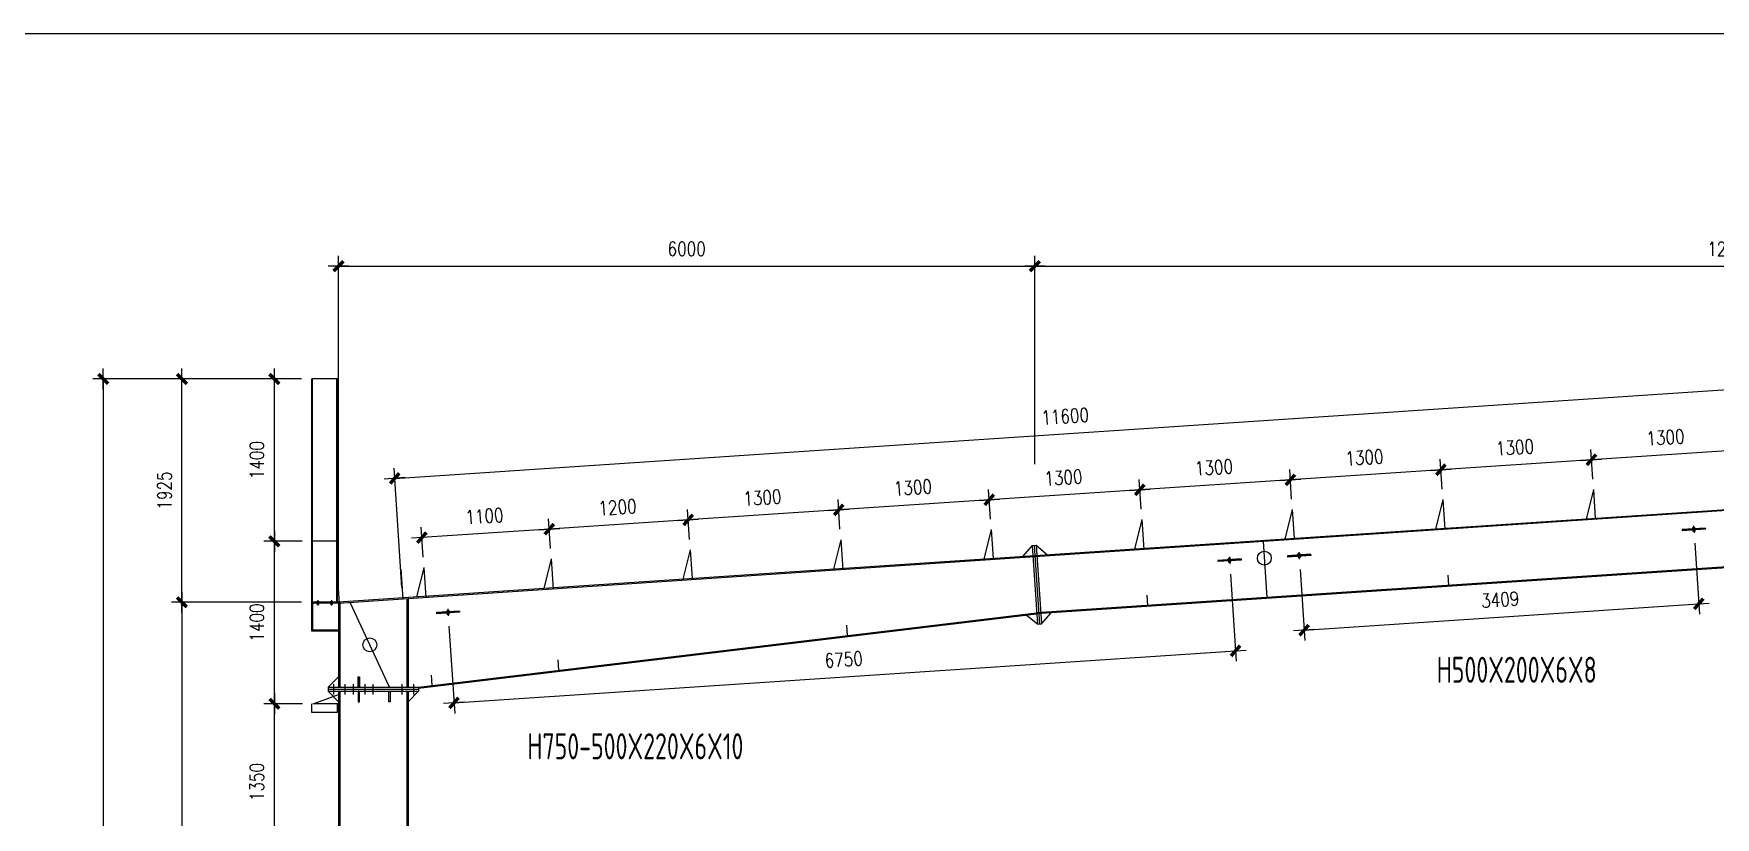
# Model space of a CAD drawing. Header units: millimetres. Extents: x 2451220 to 4527627, y -5186613 to -1639140.
# Drawn here: x 2483137 to 2497628, y -1664455 to -1657698 of the extents above; entities that cross this region are included whole.
import ezdxf

# ---------------------------------------------------------------- set-up
doc = ezdxf.new("R2010")
doc.units = ezdxf.units.MM
doc.header["$LTSCALE"] = 1000
doc.header["$PDMODE"] = 34
doc.styles.add('DIM_FONT', font='simplex.shx', dxfattribs={"width": 0.8, "bigfont": 'hztxt.shx'})
doc.styles.get("Standard").update_dxf_attribs({"font": 'txt', "bigfont": 'gbcbig.shx'})
doc.styles.add('TSSD_Label', font='Tssdeng.shx', dxfattribs={"width": 0.7, "bigfont": 'hztxt.shx'})
doc.dimstyles.get("Standard").update_dxf_attribs({"dimscale": 100, "dimtxt": 3.5, "dimasz": 1, "dimexe": 2.5, "dimexo": 3, "dimgap": 1.5, "dimtad": 1, "dimdec": 0, "dimzin": 0, "dimdsep": 46, "dimtxsty": 'Standard', "dimblk": 'ARCHTICK', "dimcen": 0.09, "dimadec": 0, "dimazin": 0, "dimtfac": 1, "dimtdec": 0, "dimtix": 1, "dimtmove": 2, "dimatfit": 3, "dimldrblk": 'ARCHTICK', "dimfxl": 1, "dimtolj": 1, "dimtzin": 0, "dimarcsym": 0})
doc.dimstyles.new('WGH(1)', dxfattribs={"dimscale": 1.2, "dimtxt": 100, "dimasz": 0.5, "dimexe": 75, "dimexo": 75, "dimgap": 75, "dimtad": 1, "dimdec": 0, "dimzin": 0, "dimdsep": 46, "dimtxsty": 'DIM_FONT', "dimblk1": '_DIMX', "dimblk2": '_DIMX', "dimsah": 1, "dimcen": 0.09, "dimclrd": 3, "dimclre": 3, "dimclrt": 7, "dimadec": 0, "dimazin": 0, "dimtfac": 1, "dimtdec": 0, "dimtix": 1, "dimtmove": 2, "dimatfit": 3, "dimldrblk": '_DIMX', "dimfxl": 1, "dimtolj": 1, "dimtzin": 0, "dimarcsym": 0})

# ---------------------------------------------------------------- blocks, each defined once
blk = doc.blocks.new('_DIMX')
blk.add_line((-150, 0), (150, 0))
at = {"const_width": 50}
blk.add_lwpolyline([(-70, -70), (70, 70)], dxfattribs=at)
blk = doc.blocks.new('*D1506')
at = {"color": 3, "lineweight": -2}
for p, q in [((2485444, -1662600), (2484325, -1662600)), ((2484415, -1662601), (2484415, -1672599)), ((2485674, -1672600), (2484325, -1672600))]:
    blk.add_line(p, q, dxfattribs=at)
at = {"layer": 'Defpoints', "color": 0}
for p in [(2485534, -1662600), (2484415, -1672600), (2485764, -1672600)]:
    blk.add_point(p, dxfattribs=at)
at = {"color": 3, "lineweight": -2, "xscale": 0.6, "yscale": 0.6, "zscale": 0.6}
for p, rotation in [((2484415, -1662600), 90), ((2484415, -1672600), 270)]:
    blk.add_blockref('_DIMX', p, dxfattribs=dict(at, rotation=rotation))
at = {"color": 7, "insert": (2484265, -1667600), "char_height": 120, "attachment_point": 5, "rotation": 90, "style": 'DIM_FONT'}
blk.add_mtext('\\A1;10000', dxfattribs=at)
blk = doc.blocks.new('*D273')
at = {"color": 3, "lineweight": -2}
for p, q in [((2485764, -1662510), (2485764, -1659613)), ((2485765, -1659703), (2491764, -1659703)), ((2491764, -1661410), (2491764, -1659613))]:
    blk.add_line(p, q, dxfattribs=at)
at = {"layer": 'Defpoints', "color": 0}
for p in [(2491764, -1659703), (2491764, -1661500), (2485764, -1662600)]:
    blk.add_point(p, dxfattribs=at)
at = {"color": 3, "lineweight": -2, "xscale": 0.6, "yscale": 0.6, "zscale": 0.6, "rotation": 180}
blk.add_blockref('_DIMX', (2485764, -1659703), dxfattribs=at)
at = {"color": 3, "lineweight": -2, "xscale": 0.6, "yscale": 0.6, "zscale": 0.6}
blk.add_blockref('_DIMX', (2491764, -1659703), dxfattribs=at)
at = {"color": 7, "insert": (2488764, -1659553), "char_height": 120, "attachment_point": 5, "style": 'DIM_FONT'}
blk.add_mtext('\\A1;6000', dxfattribs=at)
blk = doc.blocks.new('*D274')
at = {"color": 3, "lineweight": -2}
for p, q in [((2491764, -1661410), (2491764, -1659613)), ((2491765, -1659703), (2503764, -1659703)), ((2503764, -1660422), (2503764, -1659613))]:
    blk.add_line(p, q, dxfattribs=at)
at = {"layer": 'Defpoints', "color": 0}
for p in [(2503764, -1659703), (2503764, -1660512), (2491764, -1661500)]:
    blk.add_point(p, dxfattribs=at)
at = {"color": 3, "lineweight": -2, "xscale": 0.6, "yscale": 0.6, "zscale": 0.6, "rotation": 180}
blk.add_blockref('_DIMX', (2491764, -1659703), dxfattribs=at)
at = {"color": 3, "lineweight": -2, "xscale": 0.6, "yscale": 0.6, "zscale": 0.6}
blk.add_blockref('_DIMX', (2503764, -1659703), dxfattribs=at)
at = {"color": 7, "insert": (2497764, -1659553), "char_height": 120, "attachment_point": 5, "style": 'DIM_FONT'}
blk.add_mtext('\\A1;12000', dxfattribs=at)
blk = doc.blocks.new('*D1563')
at = {"color": 3, "lineweight": -2}
for p, q in [((2496571, -1661539), (2496554, -1661282)), ((2497856, -1661285), (2496560, -1661372)), ((2497868, -1661452), (2497851, -1661195))]:
    blk.add_line(p, q, dxfattribs=at)
at = {"layer": 'Defpoints', "color": 0}
for p in [(2496560, -1661372), (2497874, -1661542), (2496577, -1661629)]:
    blk.add_point(p, dxfattribs=at)
at = {"color": 3, "lineweight": -2, "xscale": 0.6, "yscale": 0.6, "zscale": 0.6}
for p, rotation in [((2496560, -1661372), 183.8140748236418), ((2497857, -1661285), 3.814074823641809)]:
    blk.add_blockref('_DIMX', p, dxfattribs=dict(at, rotation=rotation))
at = {"color": 7, "insert": (2497198, -1661179), "char_height": 120, "attachment_point": 5, "rotation": 3.8141, "style": 'DIM_FONT'}
blk.add_mtext('\\A1;1300', dxfattribs=at)
blk = doc.blocks.new('*D1564')
at = {"color": 3, "lineweight": -2}
for p, q in [((2496571, -1661539), (2496554, -1661282)), ((2495274, -1661625), (2495257, -1661368)), ((2496559, -1661372), (2495263, -1661458))]:
    blk.add_line(p, q, dxfattribs=at)
at = {"layer": 'Defpoints', "color": 0}
for p in [(2495263, -1661458), (2495280, -1661715), (2496577, -1661629)]:
    blk.add_point(p, dxfattribs=at)
at = {"color": 3, "lineweight": -2, "xscale": 0.6, "yscale": 0.6, "zscale": 0.6}
for p, rotation in [((2496560, -1661372), 3.814074823641809), ((2495263, -1661458), 183.8140748236418)]:
    blk.add_blockref('_DIMX', p, dxfattribs=dict(at, rotation=rotation))
at = {"color": 7, "insert": (2495901, -1661265), "char_height": 120, "attachment_point": 5, "rotation": 3.8141, "style": 'DIM_FONT'}
blk.add_mtext('\\A1;1300', dxfattribs=at)
blk = doc.blocks.new('*D1565')
at = {"color": 3, "lineweight": -2}
for p, q in [((2495274, -1661625), (2495257, -1661368)), ((2493977, -1661712), (2493960, -1661455)), ((2495262, -1661458), (2493966, -1661544))]:
    blk.add_line(p, q, dxfattribs=at)
at = {"layer": 'Defpoints', "color": 0}
for p in [(2493966, -1661545), (2495280, -1661715), (2493983, -1661801)]:
    blk.add_point(p, dxfattribs=at)
at = {"color": 3, "lineweight": -2, "xscale": 0.6, "yscale": 0.6, "zscale": 0.6}
for p, rotation in [((2495263, -1661458), 3.814074823641809), ((2493966, -1661545), 183.8140748236418)]:
    blk.add_blockref('_DIMX', p, dxfattribs=dict(at, rotation=rotation))
at = {"color": 7, "insert": (2494604, -1661352), "char_height": 120, "attachment_point": 5, "rotation": 3.8141, "style": 'DIM_FONT'}
blk.add_mtext('\\A1;1300', dxfattribs=at)
blk = doc.blocks.new('*D1566')
at = {"color": 3, "lineweight": -2}
for p, q in [((2492680, -1661798), (2492662, -1661541)), ((2493965, -1661545), (2492669, -1661631)), ((2493977, -1661712), (2493960, -1661455))]:
    blk.add_line(p, q, dxfattribs=at)
at = {"layer": 'Defpoints', "color": 0}
for p in [(2492668, -1661631), (2492686, -1661888), (2493983, -1661801)]:
    blk.add_point(p, dxfattribs=at)
at = {"color": 3, "lineweight": -2, "xscale": 0.6, "yscale": 0.6, "zscale": 0.6}
for p, rotation in [((2492668, -1661631), 183.8140748236418), ((2493966, -1661545), 3.814074823641809)]:
    blk.add_blockref('_DIMX', p, dxfattribs=dict(at, rotation=rotation))
at = {"color": 7, "insert": (2493307, -1661438), "char_height": 120, "attachment_point": 5, "rotation": 3.8141, "style": 'DIM_FONT'}
blk.add_mtext('\\A1;1300', dxfattribs=at)
blk = doc.blocks.new('*D1567')
at = {"color": 3, "lineweight": -2}
for p, q in [((2492680, -1661798), (2492662, -1661541)), ((2491382, -1661885), (2491365, -1661628)), ((2492668, -1661631), (2491372, -1661717))]:
    blk.add_line(p, q, dxfattribs=at)
at = {"layer": 'Defpoints', "color": 0}
for p in [(2491371, -1661717), (2492686, -1661888), (2491388, -1661974)]:
    blk.add_point(p, dxfattribs=at)
at = {"color": 3, "lineweight": -2, "xscale": 0.6, "yscale": 0.6, "zscale": 0.6}
for p, rotation in [((2492668, -1661631), 3.814074823641809), ((2491371, -1661717), 183.8140748236418)]:
    blk.add_blockref('_DIMX', p, dxfattribs=dict(at, rotation=rotation))
at = {"color": 7, "insert": (2492010, -1661525), "char_height": 120, "attachment_point": 5, "rotation": 3.8141, "style": 'DIM_FONT'}
blk.add_mtext('\\A1;1300', dxfattribs=at)
blk = doc.blocks.new('*D1568')
at = {"color": 3, "lineweight": -2}
for p, q in [((2490085, -1661971), (2490068, -1661714)), ((2491371, -1661718), (2490075, -1661804)), ((2491382, -1661885), (2491365, -1661628))]:
    blk.add_line(p, q, dxfattribs=at)
at = {"layer": 'Defpoints', "color": 0}
for p in [(2490074, -1661804), (2491388, -1661974), (2490091, -1662061)]:
    blk.add_point(p, dxfattribs=at)
at = {"color": 3, "lineweight": -2, "xscale": 0.6, "yscale": 0.6, "zscale": 0.6}
for p, rotation in [((2490074, -1661804), 183.8140748236418), ((2491371, -1661717), 3.814074823641809)]:
    blk.add_blockref('_DIMX', p, dxfattribs=dict(at, rotation=rotation))
at = {"color": 7, "insert": (2490713, -1661611), "char_height": 120, "attachment_point": 5, "rotation": 3.8141, "style": 'DIM_FONT'}
blk.add_mtext('\\A1;1300', dxfattribs=at)
blk = doc.blocks.new('*D1569')
at = {"color": 3, "lineweight": -2}
for p, q in [((2490085, -1661971), (2490068, -1661714)), ((2488788, -1662058), (2488771, -1661801)), ((2490074, -1661804), (2488778, -1661890))]:
    blk.add_line(p, q, dxfattribs=at)
at = {"layer": 'Defpoints', "color": 0}
for p in [(2488777, -1661890), (2488794, -1662147), (2490091, -1662061)]:
    blk.add_point(p, dxfattribs=at)
at = {"color": 3, "lineweight": -2, "xscale": 0.6, "yscale": 0.6, "zscale": 0.6}
for p, rotation in [((2490074, -1661804), 3.814074823641809), ((2488777, -1661890), 183.8140748236418)]:
    blk.add_blockref('_DIMX', p, dxfattribs=dict(at, rotation=rotation))
at = {"color": 7, "insert": (2489416, -1661698), "char_height": 120, "attachment_point": 5, "rotation": 3.8141, "style": 'DIM_FONT'}
blk.add_mtext('\\A1;1300', dxfattribs=at)
blk = doc.blocks.new('*D1570')
at = {"color": 3, "lineweight": -2}
for p, q in [((2487591, -1662137), (2487574, -1661880)), ((2488788, -1662058), (2488771, -1661801)), ((2488776, -1661890), (2487580, -1661970))]:
    blk.add_line(p, q, dxfattribs=at)
at = {"layer": 'Defpoints', "color": 0}
for p in [(2487580, -1661970), (2488794, -1662147), (2487597, -1662227)]:
    blk.add_point(p, dxfattribs=at)
at = {"color": 3, "lineweight": -2, "xscale": 0.6, "yscale": 0.6, "zscale": 0.6}
for p, rotation in [((2488777, -1661890), 3.814074823641809), ((2487580, -1661970), 183.8140748236418)]:
    blk.add_blockref('_DIMX', p, dxfattribs=dict(at, rotation=rotation))
at = {"color": 7, "insert": (2488168, -1661781), "char_height": 120, "attachment_point": 5, "rotation": 3.8141, "style": 'DIM_FONT'}
blk.add_mtext('\\A1;1200', dxfattribs=at)
blk = doc.blocks.new('*D1571')
at = {"color": 3, "lineweight": -2}
for p, q in [((2487591, -1662137), (2487574, -1661880)), ((2486493, -1662211), (2486476, -1661954)), ((2487579, -1661970), (2486483, -1662043))]:
    blk.add_line(p, q, dxfattribs=at)
at = {"layer": 'Defpoints', "color": 0}
for p in [(2486482, -1662043), (2486499, -1662300), (2487597, -1662227)]:
    blk.add_point(p, dxfattribs=at)
at = {"color": 3, "lineweight": -2, "xscale": 0.6, "yscale": 0.6, "zscale": 0.6}
for p, rotation in [((2486482, -1662043), 183.8140748236418), ((2487580, -1661970), 3.814074823641809)]:
    blk.add_blockref('_DIMX', p, dxfattribs=dict(at, rotation=rotation))
at = {"color": 7, "insert": (2487021, -1661857), "char_height": 120, "attachment_point": 5, "rotation": 3.8141, "style": 'DIM_FONT'}
blk.add_mtext('\\A1;1100', dxfattribs=at)
blk = doc.blocks.new('*D1577')
at = {"color": 3, "lineweight": -2}
for p, q in [((2485454, -1663475), (2485121, -1663475)), ((2485211, -1664824), (2485211, -1663476)), ((2485454, -1664825), (2485121, -1664825))]:
    blk.add_line(p, q, dxfattribs=at)
at = {"layer": 'Defpoints', "color": 0}
for p in [(2485211, -1663475), (2485544, -1663475), (2485544, -1664825)]:
    blk.add_point(p, dxfattribs=at)
at = {"color": 3, "lineweight": -2, "xscale": 0.6, "yscale": 0.6, "zscale": 0.6}
for p, rotation in [((2485211, -1663475), 90), ((2485211, -1664825), 270)]:
    blk.add_blockref('_DIMX', p, dxfattribs=dict(at, rotation=rotation))
at = {"color": 7, "insert": (2485061, -1664150), "char_height": 120, "attachment_point": 5, "rotation": 90, "style": 'DIM_FONT'}
blk.add_mtext('\\A1;1350', dxfattribs=at)
blk = doc.blocks.new('*D283')
at = {"color": 3, "lineweight": -2}
for p, q in [((2485450, -1662075), (2485121, -1662075)), ((2485211, -1663474), (2485211, -1662076)), ((2485364, -1663475), (2485121, -1663475))]:
    blk.add_line(p, q, dxfattribs=at)
at = {"layer": 'Defpoints', "color": 0}
for p in [(2485211, -1662075), (2485540, -1662075), (2485454, -1663475)]:
    blk.add_point(p, dxfattribs=at)
at = {"color": 3, "lineweight": -2, "xscale": 0.6, "yscale": 0.6, "zscale": 0.6}
for p, rotation in [((2485211, -1662075), 90), ((2485211, -1663475), 270)]:
    blk.add_blockref('_DIMX', p, dxfattribs=dict(at, rotation=rotation))
at = {"color": 7, "insert": (2485061, -1662775), "char_height": 120, "attachment_point": 5, "rotation": 90, "style": 'DIM_FONT'}
blk.add_mtext('\\A1;1400', dxfattribs=at)
blk = doc.blocks.new('*D1578')
at = {"color": 3, "lineweight": -2}
for p, q in [((2485444, -1660675), (2485121, -1660675)), ((2485211, -1662074), (2485211, -1660676)), ((2485450, -1662075), (2485121, -1662075))]:
    blk.add_line(p, q, dxfattribs=at)
at = {"layer": 'Defpoints', "color": 0}
for p in [(2485211, -1660675), (2485534, -1660675), (2485540, -1662075)]:
    blk.add_point(p, dxfattribs=at)
at = {"color": 3, "lineweight": -2, "xscale": 0.6, "yscale": 0.6, "zscale": 0.6}
for p, rotation in [((2485211, -1660675), 90), ((2485211, -1662075), 270)]:
    blk.add_blockref('_DIMX', p, dxfattribs=dict(at, rotation=rotation))
at = {"color": 7, "insert": (2485061, -1661375), "char_height": 120, "attachment_point": 5, "rotation": 90, "style": 'DIM_FONT'}
blk.add_mtext('\\A1;1400', dxfattribs=at)
blk = doc.blocks.new('*D284')
at = {"color": 3, "lineweight": -2}
for p, q in [((2485193, -1660675), (2484325, -1660675)), ((2484415, -1662599), (2484415, -1660676)), ((2484795, -1662600), (2484325, -1662600))]:
    blk.add_line(p, q, dxfattribs=at)
at = {"layer": 'Defpoints', "color": 0}
for p in [(2484415, -1660675), (2485283, -1660675), (2484885, -1662600)]:
    blk.add_point(p, dxfattribs=at)
at = {"color": 3, "lineweight": -2, "xscale": 0.6, "yscale": 0.6, "zscale": 0.6}
for p, rotation in [((2484415, -1660675), 90), ((2484415, -1662600), 270)]:
    blk.add_blockref('_DIMX', p, dxfattribs=dict(at, rotation=rotation))
at = {"color": 7, "insert": (2484265, -1661637), "char_height": 120, "attachment_point": 5, "rotation": 90, "style": 'DIM_FONT'}
blk.add_mtext('\\A1;1925', dxfattribs=at)
blk = doc.blocks.new('*D285')
at = {"color": 3, "lineweight": -2}
for p, q in [((2484669, -1660675), (2483646, -1660675)), ((2483736, -1660676), (2483736, -1672599)), ((2484669, -1672600), (2483646, -1672600))]:
    blk.add_line(p, q, dxfattribs=at)
at = {"layer": 'Defpoints', "color": 0}
for p in [(2484759, -1660675), (2483736, -1672600), (2484759, -1672600)]:
    blk.add_point(p, dxfattribs=at)
at = {"color": 3, "lineweight": -2, "xscale": 0.6, "yscale": 0.6, "zscale": 0.6}
for p, rotation in [((2483736, -1660675), 90), ((2483736, -1672600), 270)]:
    blk.add_blockref('_DIMX', p, dxfattribs=dict(at, rotation=rotation))
at = {"color": 7, "insert": (2483586, -1666637), "char_height": 120, "attachment_point": 5, "rotation": 90, "style": 'DIM_FONT'}
blk.add_mtext('\\A1;11925', dxfattribs=at)
blk = doc.blocks.new('*D1618')
at = {"color": 3, "lineweight": -2}
for p, q in [((2497450, -1662091), (2497491, -1662704)), ((2494049, -1662318), (2494090, -1662931)), ((2494084, -1662841), (2497484, -1662614))]:
    blk.add_line(p, q, dxfattribs=at)
at = {"layer": 'Defpoints', "color": 0}
for p in [(2497444, -1662002), (2494043, -1662228), (2497485, -1662614)]:
    blk.add_point(p, dxfattribs=at)
at = {"color": 3, "lineweight": -2, "xscale": 0.6, "yscale": 0.6, "zscale": 0.6}
for p, rotation in [((2497485, -1662614), 3.814074834275772), ((2494084, -1662841), 183.8140748342758)]:
    blk.add_blockref('_DIMX', p, dxfattribs=dict(at, rotation=rotation))
at = {"color": 7, "insert": (2495774, -1662578), "char_height": 120, "attachment_point": 5, "rotation": 3.8141, "style": 'DIM_FONT'}
blk.add_mtext('\\A1;3409', dxfattribs=at)
blk = doc.blocks.new('*D1621')
at = {"color": 3, "lineweight": -2}
for p, q in [((2493450, -1662358), (2493500, -1663109)), ((2486715, -1662807), (2486765, -1663558)), ((2486760, -1663468), (2493494, -1663020))]:
    blk.add_line(p, q, dxfattribs=at)
at = {"layer": 'Defpoints', "color": 0}
for p in [(2493444, -1662268), (2486709, -1662717), (2493494, -1663019)]:
    blk.add_point(p, dxfattribs=at)
at = {"color": 3, "lineweight": -2, "xscale": 0.6, "yscale": 0.6, "zscale": 0.6}
for p, rotation in [((2493494, -1663019), 3.814074834316648), ((2486759, -1663468), 183.8140748343166)]:
    blk.add_blockref('_DIMX', p, dxfattribs=dict(at, rotation=rotation))
at = {"color": 7, "insert": (2490117, -1663094), "char_height": 120, "attachment_point": 5, "rotation": 3.8141, "style": 'DIM_FONT'}
blk.add_mtext('\\A1;6750', dxfattribs=at)
blk = doc.blocks.new('*D1503')
at = {"color": 3, "lineweight": -2}
for p, q in [((2497885, -1661702), (2497816, -1660671)), ((2486248, -1661532), (2497821, -1660761)), ((2486310, -1662473), (2486242, -1661443))]:
    blk.add_line(p, q, dxfattribs=at)
at = {"layer": 'Defpoints', "color": 0}
for p in [(2497822, -1660761), (2497891, -1661792), (2486316, -1662563)]:
    blk.add_point(p, dxfattribs=at)
at = {"color": 3, "lineweight": -2, "xscale": 0.6, "yscale": 0.6, "zscale": 0.6}
for p, rotation in [((2497822, -1660761), 3.814074834290657), ((2486248, -1661532), 183.8140748342906)]:
    blk.add_blockref('_DIMX', p, dxfattribs=dict(at, rotation=rotation))
at = {"color": 7, "insert": (2492025, -1660997), "char_height": 120, "attachment_point": 5, "rotation": 3.8141, "style": 'DIM_FONT'}
blk.add_mtext('\\A1;11600', dxfattribs=at)

msp = doc.modelspace()

# ---------------------------------------------------------------- linework, layer by layer
for p, q in [((2485754.3, -1660674.9), (2485534.3, -1660674.9)), ((2485534.3, -1662599.9), (2485534.3, -1660674.9)), ((2485540.3, -1662599.9), (2485540.3, -1660674.9)), ((2485748.3, -1662599.9), (2485748.3, -1660674.9)), ((2485754.3, -1662599.9), (2485754.3, -1660674.9)), ((2503764.3, -1661399.9), (2491764.3, -1662199.9)), ((2503764.8, -1661407.9), (2491764.8, -1662207.9)), ((2495279.8, -1661715), (2495216.6, -1661969.8)), ((2495279.8, -1661715), (2495297, -1661972.5)), ((2496576.9, -1661628.5), (2496513.7, -1661883.3)), ((2496576.9, -1661628.5), (2496593.5, -1661878)), ((2492685.6, -1661888), (2492622.4, -1662142.7)), ((2492685.6, -1661888), (2492702.7, -1662145.4)), ((2493982.7, -1661801.5), (2493919.5, -1662056.3)), ((2493982.7, -1661801.5), (2493999.3, -1662050.9)), ((2491388.4, -1661974.4), (2491325.2, -1662229.2)), ((2491388.4, -1661974.4), (2491405.1, -1662223.9)), ((2503815, -1661889.7), (2491779.1, -1662692.1)), ((2503815.5, -1661897.6), (2491779.6, -1662700)), ((2497342.1, -1661973.4), (2497342.8, -1661983.4)), ((2497440.2, -1661941.8), (2497444.2, -1662001.7)), ((2485748.3, -1662074.9), (2485540.3, -1662074.9)), ((2488794.2, -1662147.4), (2488731, -1662402.2)), ((2488794.2, -1662147.4), (2488810.8, -1662396.8)), ((2490091.3, -1662060.9), (2490028.1, -1662315.7)), ((2490091.3, -1662060.9), (2490108.6, -1662320.3)), ((2493732.1, -1662076.8), (2493764.3, -1662559.7)), ((2494038.9, -1662168.6), (2494042.9, -1662228.4)), ((2491764.3, -1662199.9), (2485764.3, -1662599.9)), ((2491765, -1662209.9), (2485765, -1662609.9)), ((2486299.7, -1662313.7), (2486317, -1662573.1)), ((2486499.3, -1662300.4), (2486436.1, -1662555.2)), ((2486499.3, -1662300.4), (2486516.6, -1662559.8)), ((2487596.9, -1662227.2), (2487533.7, -1662482)), ((2487596.9, -1662227.2), (2487614.1, -1662486.6)), ((2493342.1, -1662240.1), (2493342.8, -1662250.1)), ((2493440.2, -1662208.5), (2493444.2, -1662268.3)), ((2493940.8, -1662200.2), (2493941.5, -1662210.1)), ((2485750.9, -1662350.3), (2485768.2, -1662609.7)), ((2495323.2, -1662365.6), (2495329.2, -1662455.4)), ((2485764.3, -1662599.9), (2485534.3, -1662599.9)), ((2485534.3, -1662849.9), (2485534.3, -1662599.9)), ((2485764.3, -1662607.9), (2485534.3, -1662607.9)), ((2485542.3, -1662841.9), (2485542.3, -1662607.9)), ((2485584.3, -1662581), (2485584.3, -1662629.4)), ((2485704.3, -1662581), (2485704.3, -1662629.4)), ((2485764.3, -1662599.9), (2485764.3, -1663331.9)), ((2485776.3, -1662599.9), (2485776.3, -1663331.9)), ((2486204.3, -1663331.9), (2485864.3, -1662603.3)), ((2486352.3, -1662570), (2486352.3, -1663331.9)), ((2486364.3, -1662570), (2486364.3, -1663331.9)), ((2492728.9, -1662538.5), (2492734.9, -1662628.3)), ((2486454.3, -1663331.9), (2491778.4, -1662690.1)), ((2486454.3, -1663341.9), (2491779.6, -1662700)), ((2486607.1, -1662689.1), (2486607.7, -1662699.1)), ((2486705.2, -1662657.5), (2486709.2, -1662717.4)), ((2486705.2, -1662657.5), (2486709.2, -1662717.4)), ((2485764.3, -1662841.9), (2485534.3, -1662841.9)), ((2485764.3, -1662849.9), (2485534.3, -1662849.9)), ((2490140.4, -1662796.9), (2490146.4, -1662886.9)), ((2487654.8, -1663096.6), (2487660.8, -1663186.5)), ((2485674.3, -1663331.9), (2485764.3, -1663241.9)), ((2485934.3, -1663331.9), (2485934.3, -1663241.9)), ((2485934.3, -1663241.9), (2485944.3, -1663241.9)), ((2485944.3, -1663331.9), (2485944.3, -1663241.9)), ((2486561.2, -1663228.4), (2486567.2, -1663318.3)), ((2485544.3, -1663474.9), (2485764.3, -1663394.9)), ((2485764.3, -1663474.9), (2485544.3, -1663474.9)), ((2485674.3, -1663367.9), (2485764.3, -1663457.9)), ((2485764.3, -1663367.9), (2485764.3, -1672599.9)), ((2485776.3, -1663367.9), (2485776.3, -1672599.9)), ((2486352.3, -1663367.9), (2486352.3, -1672599.9)), ((2486364.3, -1663367.9), (2486364.3, -1672599.9)), ((2486364.3, -1663457.9), (2486454.3, -1663367.9))]:
    msp.add_line(p, q)
at = {"color": 2}
for p, q in [((2497541.7, -1661960.1), (2497342.1, -1661973.4)), ((2497542, -1661965.1), (2497342.4, -1661978.4)), ((2497542.3, -1661970.1), (2497342.8, -1661983.4)), ((2497541.7, -1661960.1), (2497542.3, -1661970.1)), ((2491740.4, -1662111.3), (2491656.6, -1662207.1)), ((2491740.4, -1662111.3), (2491776.3, -1662108.9)), ((2491740.4, -1662111.3), (2491785.6, -1662789.8)), ((2491758.3, -1662110.1), (2491803.6, -1662788.6)), ((2491776.3, -1662108.9), (2491821.5, -1662787.4)), ((2491776.3, -1662108.9), (2491872.1, -1662192.8)), ((2491746.4, -1662201.1), (2491764.3, -1662199.9)), ((2493541.7, -1662226.8), (2493342.1, -1662240.1)), ((2493542, -1662231.8), (2493342.4, -1662245.1)), ((2493542.3, -1662236.8), (2493342.8, -1662250.1)), ((2493541.7, -1662226.8), (2493542.3, -1662236.8)), ((2494140.3, -1662186.9), (2493940.8, -1662200.2)), ((2494140.7, -1662191.9), (2493941.1, -1662205.2)), ((2494141, -1662196.8), (2493941.5, -1662210.1)), ((2494140.3, -1662186.9), (2494141, -1662196.8)), ((2486806.6, -1662675.8), (2486607.1, -1662689.1)), ((2486807, -1662680.8), (2486607.4, -1662694.1)), ((2486807.3, -1662685.8), (2486607.7, -1662699.1)), ((2486806.6, -1662675.8), (2486807.3, -1662685.8)), ((2491785.6, -1662789.8), (2491690.1, -1662710.8)), ((2491821.5, -1662787.4), (2491905.3, -1662691.7)), ((2491785.6, -1662789.8), (2491821.5, -1662787.4)), ((2485674.3, -1663331.9), (2485674.3, -1663367.9)), ((2485674.3, -1663331.9), (2486454.3, -1663331.9)), ((2485719.3, -1663305.3), (2485719.3, -1663394.2)), ((2485819.3, -1663305.3), (2485819.3, -1663394.2)), ((2485889.3, -1663305.3), (2485889.3, -1663394.2)), ((2485989.3, -1663305.3), (2485989.3, -1663394.2)), ((2486059.3, -1663305.3), (2486059.3, -1663394.2)), ((2486309.3, -1663305.3), (2486309.3, -1663394.2)), ((2486409.3, -1663305.3), (2486409.3, -1663394.2)), ((2486454.3, -1663331.9), (2486454.3, -1663367.9)), ((2485674.3, -1663349.9), (2486454.3, -1663349.9)), ((2485674.3, -1663367.9), (2486454.3, -1663367.9)), ((2485754.3, -1663549.9), (2485534.3, -1663549.9))]:
    msp.add_line(p, q, dxfattribs=at)
for points in [[(2482202.1, -1657697.8), (2537948.3, -1657697.8), (2537948.3, -1675441.9), (2482202.1, -1675441.9)], [(2485578.8, -1662589.6), (2485590.3, -1662589.6), (2485590.3, -1662620), (2485578.8, -1662620)], [(2485698.8, -1662589.6), (2485710.3, -1662589.6), (2485710.3, -1662620), (2485698.8, -1662620)], [(2485934.3, -1663241.9), (2485944.3, -1663241.9), (2485944.3, -1663331.9), (2485934.3, -1663331.9)], [(2485934.3, -1663457.9), (2485944.3, -1663457.9), (2485944.3, -1663367.9), (2485934.3, -1663367.9)], [(2486207.7, -1663457.9), (2486197.7, -1663457.9), (2486197.7, -1663367.9), (2486207.7, -1663367.9)]]:
    msp.add_lwpolyline(points, close=True)
for points in [[(2497431.3, -1661957.4), (2497433.2, -1661987.4), (2497453.2, -1661986.1), (2497451.2, -1661956.1), (2497431.3, -1661957.4)], [(2493431.3, -1662224.1), (2493433.2, -1662254), (2493453.2, -1662252.7), (2493451.2, -1662222.8), (2493431.3, -1662224.1)], [(2494029.9, -1662184.2), (2494031.9, -1662214.1), (2494051.9, -1662212.8), (2494049.9, -1662182.9), (2494029.9, -1662184.2)], [(2486696.2, -1662673.1), (2486698.2, -1662703.1), (2486718.2, -1662701.7), (2486716.2, -1662671.8), (2486696.2, -1662673.1)], [(2485534.3, -1663549.9), (2485534.3, -1663474.9)], [(2485754.3, -1663549.9), (2485754.3, -1663474.9)]]:
    msp.add_lwpolyline(points, dxfattribs=at)
for centre in [(2493741.4, -1662219.5), (2486034.3, -1662967.6)]:
    msp.add_circle(centre, 60)

# ---------------------------------------------------------------- texts
at = {"color": 0, "style": 'TSSD_Label', "width": 0.7}
for s, p in [('H500X200X6X8', (2495227.4, -1663294.6)), ('H750-500X220X6X10', (2487391.3, -1663954.1))]:
    msp.add_text(s, height=224.347, dxfattribs=at).set_placement(p)

# ---------------------------------------------------------------- dimensions: what is measured, and where the dimension line sits
for base, p1, p2, picture, middle in [((2491764.3, -1659703.3), (2485764.3, -1662599.9), (2491764.3, -1661500), '*D273', (2488764.3, -1659553.3)), ((2503764.3, -1659703.3), (2491764.3, -1661500), (2503764.3, -1660512), '*D274', (2497764.3, -1659553.3))]:
    dim = msp.add_linear_dim(base=base, p1=p1, p2=p2, dimstyle='WGH(1)')
    dim.commit()
    dim.dimension.update_dxf_attribs({"geometry": picture, "text_midpoint": middle})
for base, p1, p2, angle, picture, middle in [((2483736.4, -1672599.9), (2484758.7, -1660674.9), (2484758.7, -1672599.9), 90, '*D285', (2483586.4, -1666637.4)), ((2484414.7, -1660674.9), (2484884.5, -1662599.9), (2485282.8, -1660674.9), 90, '*D284', (2484264.7, -1661637.4)), ((2485211.3, -1660674.9), (2485540.3, -1662074.9), (2485534.3, -1660674.9), 90, '*D1578', (2485061.3, -1661374.9)), ((2496559.8, -1661371.6), (2497874, -1661542.1), (2496576.9, -1661628.5), 3.81407, '*D1563', (2497198.4, -1661178.7)), ((2493965.5, -1661544.5), (2495279.8, -1661715), (2493982.7, -1661801.5), 3.81407, '*D1565', (2494604.1, -1661351.6)), ((2495262.7, -1661458.1), (2496576.9, -1661628.5), (2495279.8, -1661715), 3.81407, '*D1564', (2495901.2, -1661265.2)), ((2491371.3, -1661717.5), (2492685.6, -1661888), (2491388.4, -1661974.4), 3.81407, '*D1567', (2492009.9, -1661524.6)), ((2492668.4, -1661631), (2493982.7, -1661801.5), (2492685.6, -1661888), 3.81407, '*D1566', (2493307, -1661438.1)), ((2490074.2, -1661804), (2491388.4, -1661974.4), (2490091.3, -1662060.9), 3.81407, '*D1568', (2490712.8, -1661611.1)), ((2487579.7, -1661970.3), (2488794.2, -1662147.4), (2487596.9, -1662227.2), 3.81407, '*D1570', (2488168.4, -1661780.7)), ((2488777.1, -1661890.4), (2490091.3, -1662060.9), (2488794.2, -1662147.4), 3.81407, '*D1569', (2489415.6, -1661697.5)), ((2486482.2, -1662043.4), (2487596.9, -1662227.2), (2486499.3, -1662300.4), 3.81407, '*D1571', (2487021, -1661857.2)), ((2485211.3, -1662074.9), (2485454.3, -1663474.9), (2485540.3, -1662074.9), 90, '*D283', (2485061.3, -1662774.9)), ((2485211.3, -1663474.9), (2485544.3, -1664824.9), (2485544.3, -1663474.9), 90, '*D1577', (2485061.3, -1664149.9))]:
    dim = msp.add_linear_dim(base=base, p1=p1, p2=p2, angle=angle, dimstyle='Standard', override={"dimscale": 1.2, "dimtxt": 100, "dimasz": 0.5, "dimexe": 75, "dimexo": 75, "dimgap": 75, "dimtxsty": 'DIM_FONT', "dimblk1": '_DIMX', "dimblk2": '_DIMX', "dimsah": 1, "dimclrd": 3, "dimclre": 3, "dimclrt": 7, "dimldrblk": '_DIMX'})
    dim.commit()
    dim.dimension.update_dxf_attribs({"geometry": picture, "text_midpoint": middle})
dim = msp.add_aligned_dim(p1=(2486316.4, -1662563.1), p2=(2497890.7, -1661791.5), distance=1032.9, dimstyle='WGH(1)')
dim.commit()
dim.dimension.update_dxf_attribs({"geometry": '*D1503', "text_midpoint": (2492024.8, -1660997)})
for p1, p2, distance, picture, middle in [((2494042.9, -1662228.4), (2497444.2, -1662001.7), -614, '*D1618', (2495774.4, -1662578.1)), ((2486709.2, -1662717.4), (2493444.2, -1662268.3), -752.8, '*D1621', (2490116.8, -1663094.3))]:
    dim = msp.add_aligned_dim(p1=p1, p2=p2, distance=distance, dimstyle='Standard', override={"dimscale": 1.2, "dimtxt": 100, "dimasz": 0.5, "dimexe": 75, "dimexo": 75, "dimgap": 75, "dimtxsty": 'DIM_FONT', "dimblk1": '_DIMX', "dimblk2": '_DIMX', "dimsah": 1, "dimclrd": 3, "dimclre": 3, "dimclrt": 7, "dimldrblk": '_DIMX'})
    dim.commit()
    dim.dimension.update_dxf_attribs({"geometry": picture, "text_midpoint": middle})
dim = msp.add_linear_dim(base=(2484414.7, -1672599.9), p1=(2485534.3, -1662599.9), p2=(2485764.3, -1672599.9), angle=90, dimstyle='WGH(1)')
dim.commit()
dim.dimension.update_dxf_attribs({"geometry": '*D1506', "text_midpoint": (2484264.7, -1667599.9)})

doc.saveas('drawing.dxf')
